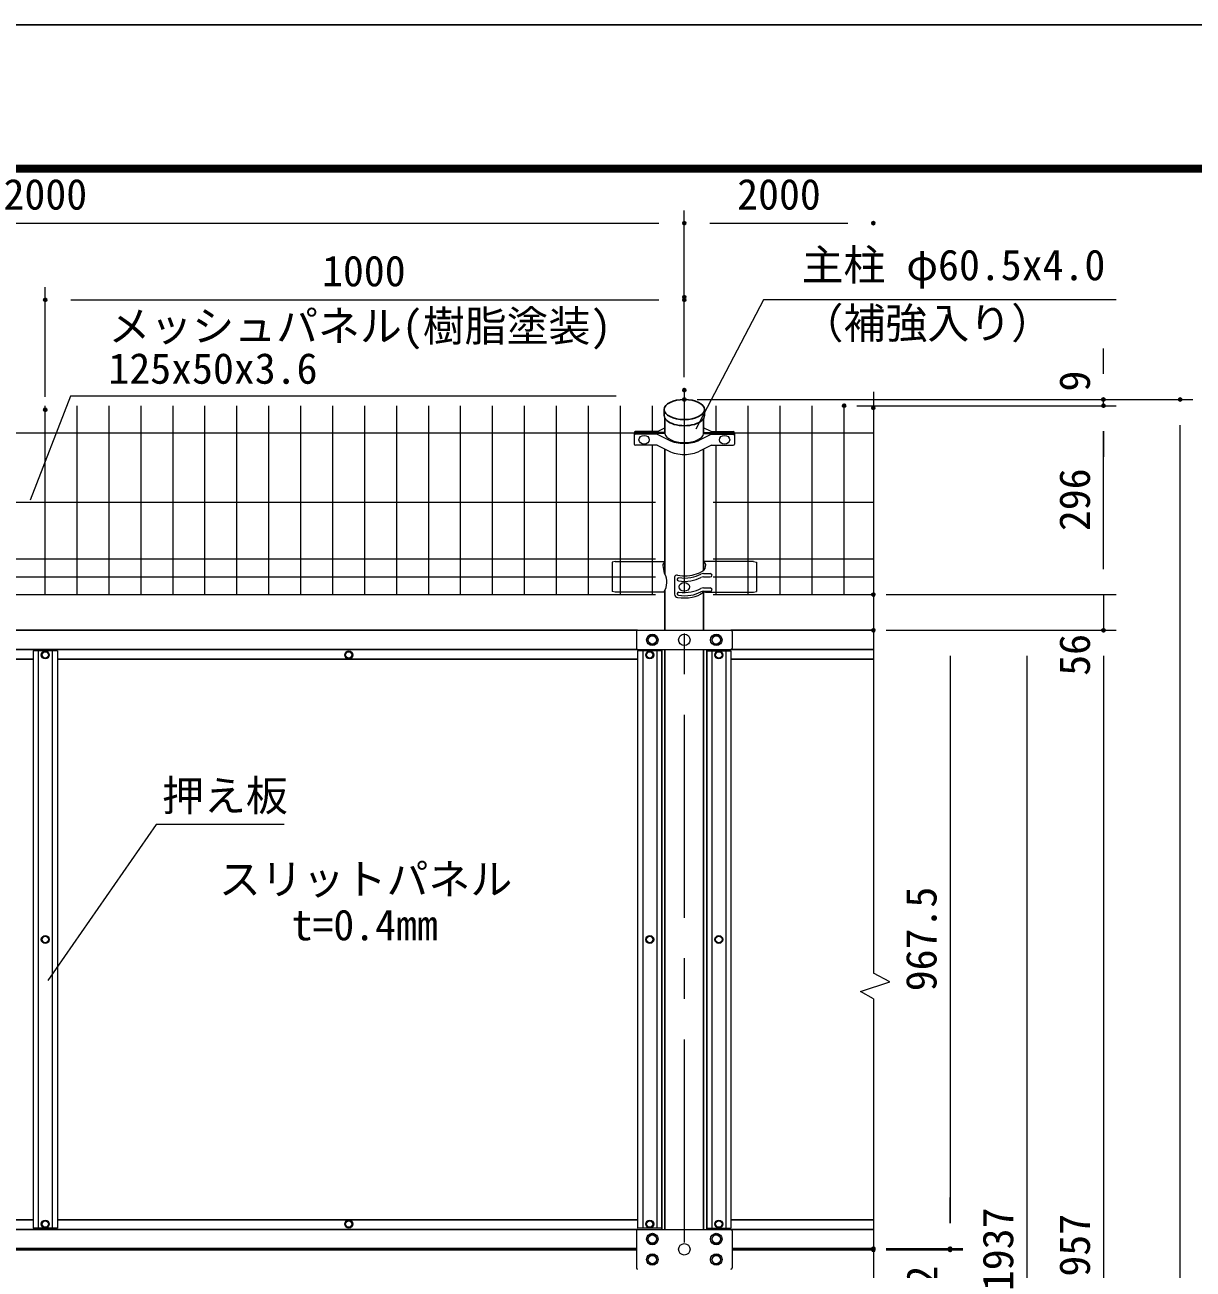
# Model space of a CAD drawing. Units: millimetres, scale not verified. Extents: x -4200 to 4200, y -2970 to 2970.
# Drawn here: x -2479 to -651, y 1023 to 2970 of the extents above; entities that cross this region are included whole.
import ezdxf
from ezdxf.enums import TextEntityAlignment as Align

# ---------------------------------------------------------------- set-up
doc = ezdxf.new("R2010")
doc.units = ezdxf.units.MM
doc.header["$LTSCALE"] = 10
doc.header["$PDMODE"] = 32
doc.header["$PDSIZE"] = 5
doc.linetypes.add('USER1', pattern=[50.8, 31.75, -6.35, 6.35, -6.35])
for name, color, linetype, lineweight in [('0-1_D-STR1', 1, 'Continuous', 25), ('0-2_D-BMK', 2, 'USER1', 13), ('0-3_D-STR-DIM', 7, 'Continuous', 13), ('0-5_Defpoints', 8, 'Continuous', 25), ('0-6_D-STR3', 3, 'Continuous', 13), ('0-A_D-STR-TXT', 7, 'Continuous', 13), ('0-B_D-STR2', 7, 'Continuous', 13), ('0-E_D-TTL', 7, 'Continuous', 25)]:
    doc.layers.add(name, color=color, linetype=linetype, lineweight=lineweight)
doc.styles.add('ＭＳ ゴシック', font='')
doc.styles.get('ＭＳ ゴシック').set_extended_font_data('MS Gothic')

msp = doc.modelspace()

# ---------------------------------------------------------------- linework, layer by layer
at = {"layer": '0-1_D-STR1'}
for p, q in [((-1478.3, 2368.09), (-1478.3, 2358.57)), ((-1415.4, 2358.57), (-1415.4, 2368.09)), ((-1477.1, 2354.26), (-1477.1, 2330.6)), ((-1416.6, 2330.6), (-1416.6, 2354.26)), ((-1477.1, 2306.21), (-1477.1, 2110.37)), ((-1416.6, 2116.92), (-1416.6, 2306.21)), ((-1477.1, 2085.52), (-1477.1, 2022.65)), ((-1416.6, 2022.65), (-1416.6, 2082.23)), ((-3373.85, 2022.65), (-1519.85, 2022.65)), ((-1373.85, 2022.65), (-1151.03, 2022.65)), ((-3373.85, 1992.65), (-1519.85, 1992.65)), ((-1481.85, 1085.15), (-1481.85, 1992.65)), ((-1477.1, 1992.65), (-1477.1, 1085.15)), ((-1416.6, 1992.65), (-1416.6, 1085.15)), ((-1411.85, 1085.15), (-1411.85, 1992.65)), ((-1373.85, 1992.65), (-1151.03, 1992.65)), ((-3373.85, 1977.65), (-2465.85, 1977.65)), ((-2427.85, 1977.65), (-1519.85, 1977.65)), ((-1373.85, 1977.65), (-1151.03, 1977.65)), ((-3373.85, 1100.15), (-2465.85, 1100.15)), ((-2427.85, 1100.15), (-1519.85, 1100.15)), ((-1373.85, 1100.15), (-1151.03, 1100.15)), ((-3373.85, 1085.15), (-1519.85, 1085.15)), ((-1373.85, 1085.15), (-1151.03, 1085.15)), ((-3371.85, 1055.15), (-1521.85, 1055.15)), ((-3371.85, 1053.15), (-1521.85, 1053.15)), ((-1371.85, 1055.15), (-1151.03, 1055.15)), ((-1371.85, 1053.15), (-1151.03, 1053.15))]:
    msp.add_line(p, q, dxfattribs=at)
msp.add_ellipse((-1446.85, 2368.09), major_axis=(-31.45, 0), ratio=0.5, dxfattribs=at)
msp.add_ellipse((-1446.85, 2358.57), major_axis=(-31.45, 0), ratio=0.5, start_param=0, end_param=3.1415927, dxfattribs=at)
at = {"layer": '0-2_D-BMK'}
msp.add_line((-1446.85, 2398.55), (-1446.85, -412.52), dxfattribs=at)
at = {"layer": '0-3_D-STR-DIM'}
for p, q in [((-1446.85, 2418.55), (-1446.85, 2679.76)), ((-1446.85, 2563.95), (-1446.85, 2679.76)), ((-3406.85, 2659.76), (-1486.85, 2659.76)), ((-1406.85, 2659.76), (-1191.03, 2659.76)), ((-2446.85, 2387.79), (-2446.85, 2559.76)), ((-2446.85, 2387.79), (-2446.85, 2559.76)), ((-1446.85, 2418.55), (-1446.85, 2559.76)), ((-2406.85, 2539.76), (-1486.85, 2539.76)), ((-791.03, 2423.82), (-791.03, 2463.82)), ((-1151.03, 2395.79), (-1151.03, 1486.15)), ((-1426.85, 2383.82), (-651.03, 2383.82)), ((-1426.85, 2383.82), (-771.03, 2383.82)), ((-791.03, 2374.15), (-791.03, 2383.82)), ((-1176.85, 2374.15), (-771.03, 2374.15)), ((-1176.85, 2374.15), (-771.03, 2374.15)), ((-671.03, 105.65), (-671.03, 2343.82)), ((-791.03, 2118.55), (-791.03, 2334.15)), ((-791.03, 2334.15), (-791.03, 2294.15)), ((-791.03, 2118.55), (-791.03, 2158.55)), ((-1131.03, 2078.55), (-771.03, 2078.55)), ((-1131.03, 2078.55), (-771.03, 2078.55)), ((-791.03, 2078.55), (-791.03, 2022.65)), ((-1131.03, 2022.65), (-1011.03, 2022.65)), ((-1131.03, 2022.65), (-771.03, 2022.65)), ((-1131.03, 2022.65), (-891.03, 2022.65)), ((-1131.03, 2022.65), (-771.03, 2022.65)), ((-1031.03, 1982.65), (-1031.03, 1095.15)), ((-911.03, 1982.65), (-911.03, 125.65)), ((-791.03, 1982.65), (-791.03, 105.65)), ((-791.03, 1982.65), (-791.03, 1942.65)), ((-1151.03, 1446.19), (-1151.03, 569.67)), ((-1031.03, 1095.15), (-1031.03, 1135.15)), ((-1151.03, 1060.65), (-1151.03, 561.65)), ((-1131.03, 1055.15), (-1011.03, 1055.15)), ((-1131.03, 1055.15), (-1011.03, 1055.15)), ((-1131.03, 1053.15), (-1011.11, 1053.15)), ((-1131.03, 1053.15), (-1011.03, 1053.15)), ((-1031.03, 1055.15), (-1031.03, 1053.15))]:
    msp.add_line(p, q, dxfattribs=at)
msp.add_lwpolyline([(-1151.03, 1446.19), (-1171.07, 1457.78), (-1125.35, 1472.51), (-1151.03, 1486.15)], dxfattribs=at)
at = {"layer": '0-5_Defpoints'}
for p in [(-1446.85, 2659.76), (-1151.03, 2659.76), (-2446.85, 2539.76), (-1446.85, 2543.95), (-1446.85, 2539.76), (-1446.85, 2398.55), (-1446.85, 2383.82), (-1196.85, 2374.15), (-791.03, 2383.82), (-791.03, 2374.15), (-671.03, 2383.82), (-2446.85, 2367.79), (-1151.03, 2370.79), (-1151.03, 2078.55), (-1151.03, 2022.65), (-791.03, 2022.65), (-1151.03, 1055.15), (-1151.03, 1053.15), (-1031.03, 1055.15), (-1031.03, 1053.15)]:
    msp.add_point(p, dxfattribs=at)
at = {"layer": '0-6_D-STR3'}
for p, q in [((-1488.86, 2333.55), (-1477.1, 2339.38)), ((-1404.84, 2333.55), (-1416.6, 2339.38)), ((-1525.35, 2331.6), (-1525.35, 2317.08)), ((-1525.35, 2328.65), (-1525.35, 2314.13)), ((-1488.86, 2333.55), (-1523.35, 2333.55)), ((-1477.1, 2332.43), (-1523.35, 2332.43)), ((-1477.1, 2330.6), (-1523.35, 2330.6)), ((-1489.35, 2329.48), (-1523.35, 2329.48)), ((-1489.35, 2329.48), (-1470.68, 2320.41)), ((-1404.35, 2329.48), (-1423.02, 2320.41)), ((-1416.6, 2332.43), (-1370.35, 2332.43)), ((-1416.6, 2330.6), (-1370.35, 2330.6)), ((-1404.84, 2333.55), (-1370.35, 2333.55)), ((-1404.35, 2329.48), (-1370.35, 2329.48)), ((-1368.35, 2331.6), (-1368.35, 2317.08)), ((-1368.35, 2328.65), (-1368.35, 2314.13)), ((-1489.29, 2312.13), (-1523.35, 2312.13)), ((-1489.29, 2312.13), (-1470.69, 2303.1)), ((-1404.41, 2312.13), (-1423.01, 2303.1)), ((-1404.41, 2312.13), (-1370.35, 2312.13)), ((-1554.85, 2130.55), (-1559.85, 2129.55)), ((-1559.85, 2129.55), (-1559.85, 2083.55)), ((-1554.85, 2130.55), (-1477.1, 2130.55)), ((-1338.85, 2130.55), (-1416.6, 2130.55)), ((-1338.85, 2130.55), (-1333.85, 2129.55)), ((-1333.85, 2129.55), (-1333.85, 2083.55)), ((-1462.34, 2105.73), (-1462.34, 2079.02)), ((-1416.73, 2111.46), (-1406.26, 2111.46)), ((-1416.73, 2106.27), (-1406.26, 2106.27)), ((-1554.85, 2082.55), (-1559.85, 2083.55)), ((-1416.73, 2088.95), (-1406.26, 2088.95)), ((-1416.73, 2083.75), (-1406.26, 2083.75)), ((-1338.85, 2082.55), (-1333.85, 2083.55)), ((-1478.92, 2082.55), (-1554.85, 2082.55)), ((-1413.5, 2082.55), (-1338.85, 2082.55)), ((-1521.85, 2020.65), (-1521.85, 1994.65)), ((-1519.85, 2022.65), (-1373.85, 2022.65)), ((-1371.85, 2020.65), (-1371.85, 1994.65)), ((-2427.85, 1990.4), (-2465.85, 1990.4)), ((-2465.85, 1990.4), (-2465.85, 1087.4)), ((-2457.85, 1990.4), (-2457.85, 1087.4)), ((-2435.85, 1990.4), (-2435.85, 1087.4)), ((-2427.85, 1990.4), (-2427.85, 1087.4)), ((-1519.85, 1992.65), (-1373.85, 1992.65)), ((-1481.85, 1990.4), (-1519.85, 1990.4)), ((-1519.85, 1990.4), (-1519.85, 1087.4)), ((-1511.85, 1990.4), (-1511.85, 1087.4)), ((-1489.85, 1990.4), (-1489.85, 1087.4)), ((-1481.85, 1990.4), (-1481.85, 1087.4)), ((-1411.85, 1990.4), (-1373.85, 1990.4)), ((-1411.85, 1990.4), (-1411.85, 1087.4)), ((-1403.85, 1990.4), (-1403.85, 1087.4)), ((-1381.85, 1990.4), (-1381.85, 1087.4)), ((-1373.85, 1990.4), (-1373.85, 1087.4)), ((-2427.85, 1087.4), (-2465.85, 1087.4)), ((-1521.85, 1083.15), (-1521.85, 1025.15)), ((-1481.85, 1087.4), (-1519.85, 1087.4)), ((-1519.85, 1085.15), (-1373.85, 1085.15)), ((-1411.85, 1087.4), (-1373.85, 1087.4)), ((-1371.85, 1083.15), (-1371.85, 1025.15))]:
    msp.add_line(p, q, dxfattribs=at)
for points in [[(-1489.35, 2007.65), (-1493.09, 2014.15), (-1500.61, 2014.15), (-1504.35, 2007.65), (-1500.61, 2001.15), (-1493.09, 2001.15)], [(-1389.35, 2007.65), (-1393.09, 2014.15), (-1400.61, 2014.15), (-1404.35, 2007.65), (-1400.61, 2001.15), (-1393.09, 2001.15)], [(-2441.08, 1984.15), (-2443.96, 1989.15), (-2449.74, 1989.15), (-2452.62, 1984.15), (-2449.74, 1979.15), (-2443.96, 1979.15)], [(-1966.08, 1984.15), (-1968.96, 1989.15), (-1974.74, 1989.15), (-1977.62, 1984.15), (-1974.74, 1979.15), (-1968.96, 1979.15)], [(-1495.08, 1984.15), (-1497.96, 1989.15), (-1503.74, 1989.15), (-1506.62, 1984.15), (-1503.74, 1979.15), (-1497.96, 1979.15)], [(-1398.62, 1984.15), (-1395.74, 1989.15), (-1389.96, 1989.15), (-1387.08, 1984.15), (-1389.96, 1979.15), (-1395.74, 1979.15)], [(-2441.08, 1538.9), (-2443.96, 1543.9), (-2449.74, 1543.9), (-2452.62, 1538.9), (-2449.74, 1533.9), (-2443.96, 1533.9)], [(-1495.08, 1538.9), (-1497.96, 1543.9), (-1503.74, 1543.9), (-1506.62, 1538.9), (-1503.74, 1533.9), (-1497.96, 1533.9)], [(-1398.62, 1538.9), (-1395.74, 1543.9), (-1389.96, 1543.9), (-1387.08, 1538.9), (-1389.96, 1533.9), (-1395.74, 1533.9)], [(-2441.08, 1093.65), (-2443.96, 1098.65), (-2449.74, 1098.65), (-2452.62, 1093.65), (-2449.74, 1088.65), (-2443.96, 1088.65)], [(-1966.08, 1093.65), (-1968.96, 1098.65), (-1974.74, 1098.65), (-1977.62, 1093.65), (-1974.74, 1088.65), (-1968.96, 1088.65)], [(-1495.08, 1093.65), (-1497.96, 1098.65), (-1503.74, 1098.65), (-1506.62, 1093.65), (-1503.74, 1088.65), (-1497.96, 1088.65)], [(-1398.62, 1093.65), (-1395.74, 1098.65), (-1389.96, 1098.65), (-1387.08, 1093.65), (-1389.96, 1088.65), (-1395.74, 1088.65)], [(-1489.35, 1070.15), (-1493.09, 1076.65), (-1500.61, 1076.65), (-1504.35, 1070.15), (-1500.61, 1063.65), (-1493.09, 1063.65)], [(-1389.35, 1070.15), (-1393.09, 1076.65), (-1400.61, 1076.65), (-1404.35, 1070.15), (-1400.61, 1063.65), (-1393.09, 1063.65)], [(-1489.35, 1038.15), (-1493.09, 1044.65), (-1500.61, 1044.65), (-1504.35, 1038.15), (-1500.61, 1031.65), (-1493.09, 1031.65)], [(-1389.35, 1038.15), (-1393.09, 1044.65), (-1400.61, 1044.65), (-1404.35, 1038.15), (-1400.61, 1031.65), (-1393.09, 1031.65)]]:
    msp.add_lwpolyline(points, close=True, dxfattribs=at)
for centre, radius in [((-1496.85, 2007.65), 9), ((-1496.85, 2007.65), 6.5), ((-1446.85, 2007.65), 9), ((-1396.85, 2007.65), 9), ((-1396.85, 2007.65), 6.5), ((-2446.85, 1984.15), 6.25), ((-2446.85, 1984.15), 5), ((-1971.85, 1984.15), 6.25), ((-1971.85, 1984.15), 5), ((-1500.85, 1984.15), 6.25), ((-1500.85, 1984.15), 5), ((-1392.85, 1984.15), 6.25), ((-1392.85, 1984.15), 5), ((-2446.85, 1538.9), 6.25), ((-2446.85, 1538.9), 5), ((-1500.85, 1538.9), 6.25), ((-1500.85, 1538.9), 5), ((-1392.85, 1538.9), 6.25), ((-1392.85, 1538.9), 5), ((-2446.85, 1093.65), 6.25), ((-2446.85, 1093.65), 5), ((-1971.85, 1093.65), 6.25), ((-1971.85, 1093.65), 5), ((-1500.85, 1093.65), 6.25), ((-1500.85, 1093.65), 5), ((-1392.85, 1093.65), 6.25), ((-1392.85, 1093.65), 5), ((-1496.85, 1070.15), 9), ((-1496.85, 1070.15), 6.5), ((-1396.85, 1070.15), 9), ((-1396.85, 1070.15), 6.5), ((-1446.85, 1054.15), 9), ((-1496.85, 1038.15), 9), ((-1496.85, 1038.15), 6.5), ((-1396.85, 1038.15), 9), ((-1396.85, 1038.15), 6.5)]:
    msp.add_circle(centre, radius, dxfattribs=at)
for centre, radius, start, end in [((-1523.35, 2331.55), 2, 90, 180), ((-1523.35, 2330.43), 2, 90, 180), ((-1523.35, 2328.6), 2, 90, 180), ((-1523.35, 2327.48), 2, 90, 180), ((-1370.35, 2331.55), 2, 0, 90), ((-1370.35, 2330.43), 2, 0, 90), ((-1370.35, 2328.6), 2, 0, 90), ((-1370.35, 2327.48), 2, 0, 90), ((-1523.35, 2314.13), 2, 180, 270), ((-1370.35, 2314.13), 2, 270, 0), ((-1425.98, 2129.4), 54.76, 185.79616, 199.1234), ((-1500.72, 2097.94), 26.69, 324.7846, 30.43352), ((-1458.18, 2104.55), 4.32, 78.7868, 164.11124), ((-1416.57, 2097.97), 13.5, 89.31125, 110.04391), ((-1416.57, 2092.77), 13.5, 89.31125, 110.04391), ((-1416.57, 2075.45), 13.5, 89.31125, 110.04391), ((-1416.57, 2070.26), 13.5, 89.31125, 110.04391), ((-1456.23, 2080.29), 6.24, 191.76338, 259.74214), ((-1413.67, 2069.06), 13.5, 89.31125, 110.04391), ((-1519.85, 2020.65), 2, 90, 180), ((-1373.85, 2020.65), 2, 0, 90), ((-1519.85, 1994.65), 2, 180, 270), ((-1373.85, 1994.65), 2, 270, 0), ((-1519.85, 1083.15), 2, 90, 180), ((-1373.85, 1083.15), 2, 0, 90), ((-1519.85, 1025.15), 2, 180, 270), ((-1373.85, 1025.15), 2, 270, 0)]:
    msp.add_arc(centre, radius, start, end, dxfattribs=at)
for centre, major_axis in [((-1509.85, 2320.8), (8, 0)), ((-1383.85, 2320.8), (-8, 0)), ((-1446.85, 2090.63), (-8, 0))]:
    msp.add_ellipse(centre, major_axis=major_axis, ratio=0.866025, dxfattribs=at)
for centre, major_axis, ratio, start_param, end_param in [((-1446.85, 2331.5), (-30.3, 0), 0.499225, 0.0595261, 3.0820665), ((-1446.85, 2331.5), (-32.55, 0), 0.5, 0.749509, 2.3920837), ((-1446.85, 2314.18), (-32.55, 0), 0.5, 0.7489169, 2.3926758), ((-1450.2, 2123.87), (-30.25, 0.29), 0.467633, 5.8122916, 6.3038813), ((-1443.5, 2123.87), (-30.18, 0.21), 0.498572, 2.1156844, 3.6153349), ((-1455.26, 2102.42), (-3, 0), 0.866025, 4.712389, 7.5383404), ((-1446.85, 2123.07), (-31.85, 0), 0.474882, 1.2269282, 2.206213), ((-1446.85, 2114.41), (-31.85, 0), 0.474882, 1.2731075, 2.5075009), ((-1446.85, 2119.61), (-31.85, 0), 0.474882, 1.2934214, 2.5075009), ((-1406.26, 2108.87), (3, 0), 0.866025, 4.712389, 7.8539816), ((-1446.85, 2097.09), (-31.85, 0), 0.474882, 1.3035547, 2.5075009), ((-1406.26, 2086.35), (3, 0), 0.866025, 4.712389, 7.8539816), ((-1455.26, 2079.91), (3, 0), 0.866025, 1.5707963, 4.3967477), ((-1446.85, 2088.43), (-31.85, 0), 0.474882, 1.2352888, 2.6829755), ((-1446.85, 2091.9), (-31.85, 0), 0.474882, 1.2731075, 2.5075009)]:
    msp.add_ellipse(centre, major_axis=major_axis, ratio=ratio, start_param=start_param, end_param=end_param, dxfattribs=at)
at = {"layer": '0-A_D-STR-TXT'}
for points in [[(-771.21, 2539.98), (-1322.9, 2539.98), (-1428.81, 2337.41)], [(-1553.3, 2388.94), (-2407.44, 2388.94), (-2470.51, 2226.2)], [(-2072.9, 1718.64), (-2273.25, 1718.64), (-2443.03, 1474.99)]]:
    msp.add_lwpolyline(points, dxfattribs=at)
at = {"layer": '0-B_D-STR2'}
for p, q in [((-2446.85, 2078.55), (-2446.85, 2374.15)), ((-2396.85, 2078.55), (-2396.85, 2374.15)), ((-2346.85, 2078.55), (-2346.85, 2374.15)), ((-2296.85, 2078.55), (-2296.85, 2374.15)), ((-2246.85, 2078.55), (-2246.85, 2374.15)), ((-2196.85, 2078.55), (-2196.85, 2374.15)), ((-2146.85, 2078.55), (-2146.85, 2374.15)), ((-2096.85, 2078.55), (-2096.85, 2374.15)), ((-2046.85, 2078.55), (-2046.85, 2374.15)), ((-1996.85, 2078.55), (-1996.85, 2374.15)), ((-1946.85, 2078.55), (-1946.85, 2374.15)), ((-1896.85, 2078.55), (-1896.85, 2374.15)), ((-1846.85, 2078.55), (-1846.85, 2374.15)), ((-1796.85, 2078.55), (-1796.85, 2374.15)), ((-1746.85, 2078.55), (-1746.85, 2374.15)), ((-1696.85, 2078.55), (-1696.85, 2374.15)), ((-1646.85, 2078.55), (-1646.85, 2374.15)), ((-1596.85, 2078.55), (-1596.85, 2374.15)), ((-1546.85, 2078.55), (-1546.85, 2374.15)), ((-1496.85, 2330.6), (-1496.85, 2374.15)), ((-1396.85, 2330.6), (-1396.85, 2374.15)), ((-1346.85, 2078.55), (-1346.85, 2374.15)), ((-1296.85, 2078.55), (-1296.85, 2374.15)), ((-1246.85, 2078.55), (-1246.85, 2374.15)), ((-1196.85, 2078.55), (-1196.85, 2374.15)), ((-3401.85, 2331.65), (-1491.85, 2331.65)), ((-1401.85, 2331.65), (-1151.03, 2331.65)), ((-1496.85, 2078.55), (-1496.85, 2312.13)), ((-1396.85, 2078.55), (-1396.85, 2312.13)), ((-3401.85, 2223.4), (-1491.85, 2223.4)), ((-1401.85, 2223.4), (-1151.03, 2223.4)), ((-3401.85, 2134.55), (-1491.85, 2134.55)), ((-1401.85, 2134.55), (-1151.03, 2134.55)), ((-3401.85, 2106.55), (-1491.85, 2106.55)), ((-1401.85, 2106.55), (-1151.03, 2106.55)), ((-3401.85, 2078.55), (-1491.85, 2078.55)), ((-1401.85, 2078.55), (-1151.03, 2078.55))]:
    msp.add_line(p, q, dxfattribs=at)
at = {"layer": '0-E_D-TTL', "color": 2}
msp.add_lwpolyline([(-4199.93, 2969.97), (4200.07, 2969.97), (4200.07, -2970.03), (-4199.93, -2970.03)], close=True, dxfattribs=at)
at = {"layer": '0-E_D-TTL'}
for points in [[(-3929.93, 2749.97), (3930.07, 2749.97), (3930.07, -2750.03), (-3929.93, -2750.03)], [(-3927.43, 2747.47), (3927.57, 2747.47), (3927.57, -2747.53), (-3927.43, -2747.53)], [(-3924.93, 2744.97), (3925.07, 2744.97), (3925.07, -2745.03), (-3924.93, -2745.03)], [(-3922.43, 2742.47), (3922.57, 2742.47), (3922.57, -2742.53), (-3922.43, -2742.53)], [(-3919.93, 2739.97), (3920.07, 2739.97), (3920.07, -2740.03), (-3919.93, -2740.03)]]:
    msp.add_lwpolyline(points, close=True, dxfattribs=at)

# ---------------------------------------------------------------- texts
at = {"layer": '0-3_D-STR-DIM', "style": 'ＭＳ ゴシック'}
for s, p in [('2000', (-2512.1, 2666.51)), ('2000', (-1364.19, 2666.51)), ('1000', (-2013.75, 2546.51))]:
    msp.add_text(s, height=48.09, dxfattribs=at).set_placement(p, align=Align.BOTTOM_LEFT)
for s, p in [('9', (-797.78, 2396.29)), ('296', (-797.78, 2177.88)), ('56', (-797.78, 1951.5)), ('967.5', (-1037.78, 1457.93)), ('1937', (-917.78, 988.65)), ('1957', (-797.78, 978.65)), ('2', (-1036.76, 995.89))]:
    msp.add_text(s, height=48.09, rotation=90, dxfattribs=at).set_placement(p, align=Align.BOTTOM_LEFT)
at = {"layer": '0-A_D-STR-TXT', "style": 'ＭＳ ゴシック'}
for s, p in [('主柱 φ60.5x4.0', (-1263.43, 2555.99)), ('（補強入り）', (-1263.43, 2464.81)), ('メッシュパネル(樹脂塗装)', (-2347.97, 2460.34)), ('125x50x3.6', (-2347.97, 2394.04)), ('押え板', (-2264.05, 1725.48)), ('スリットパネル', (-2175.2, 1594.88)), ('t=0.4mm', (-2061.49, 1523.23))]:
    msp.add_text(s, height=48.09, dxfattribs=at).set_placement(p, align=Align.BOTTOM_LEFT)

doc.saveas('drawing.dxf')
